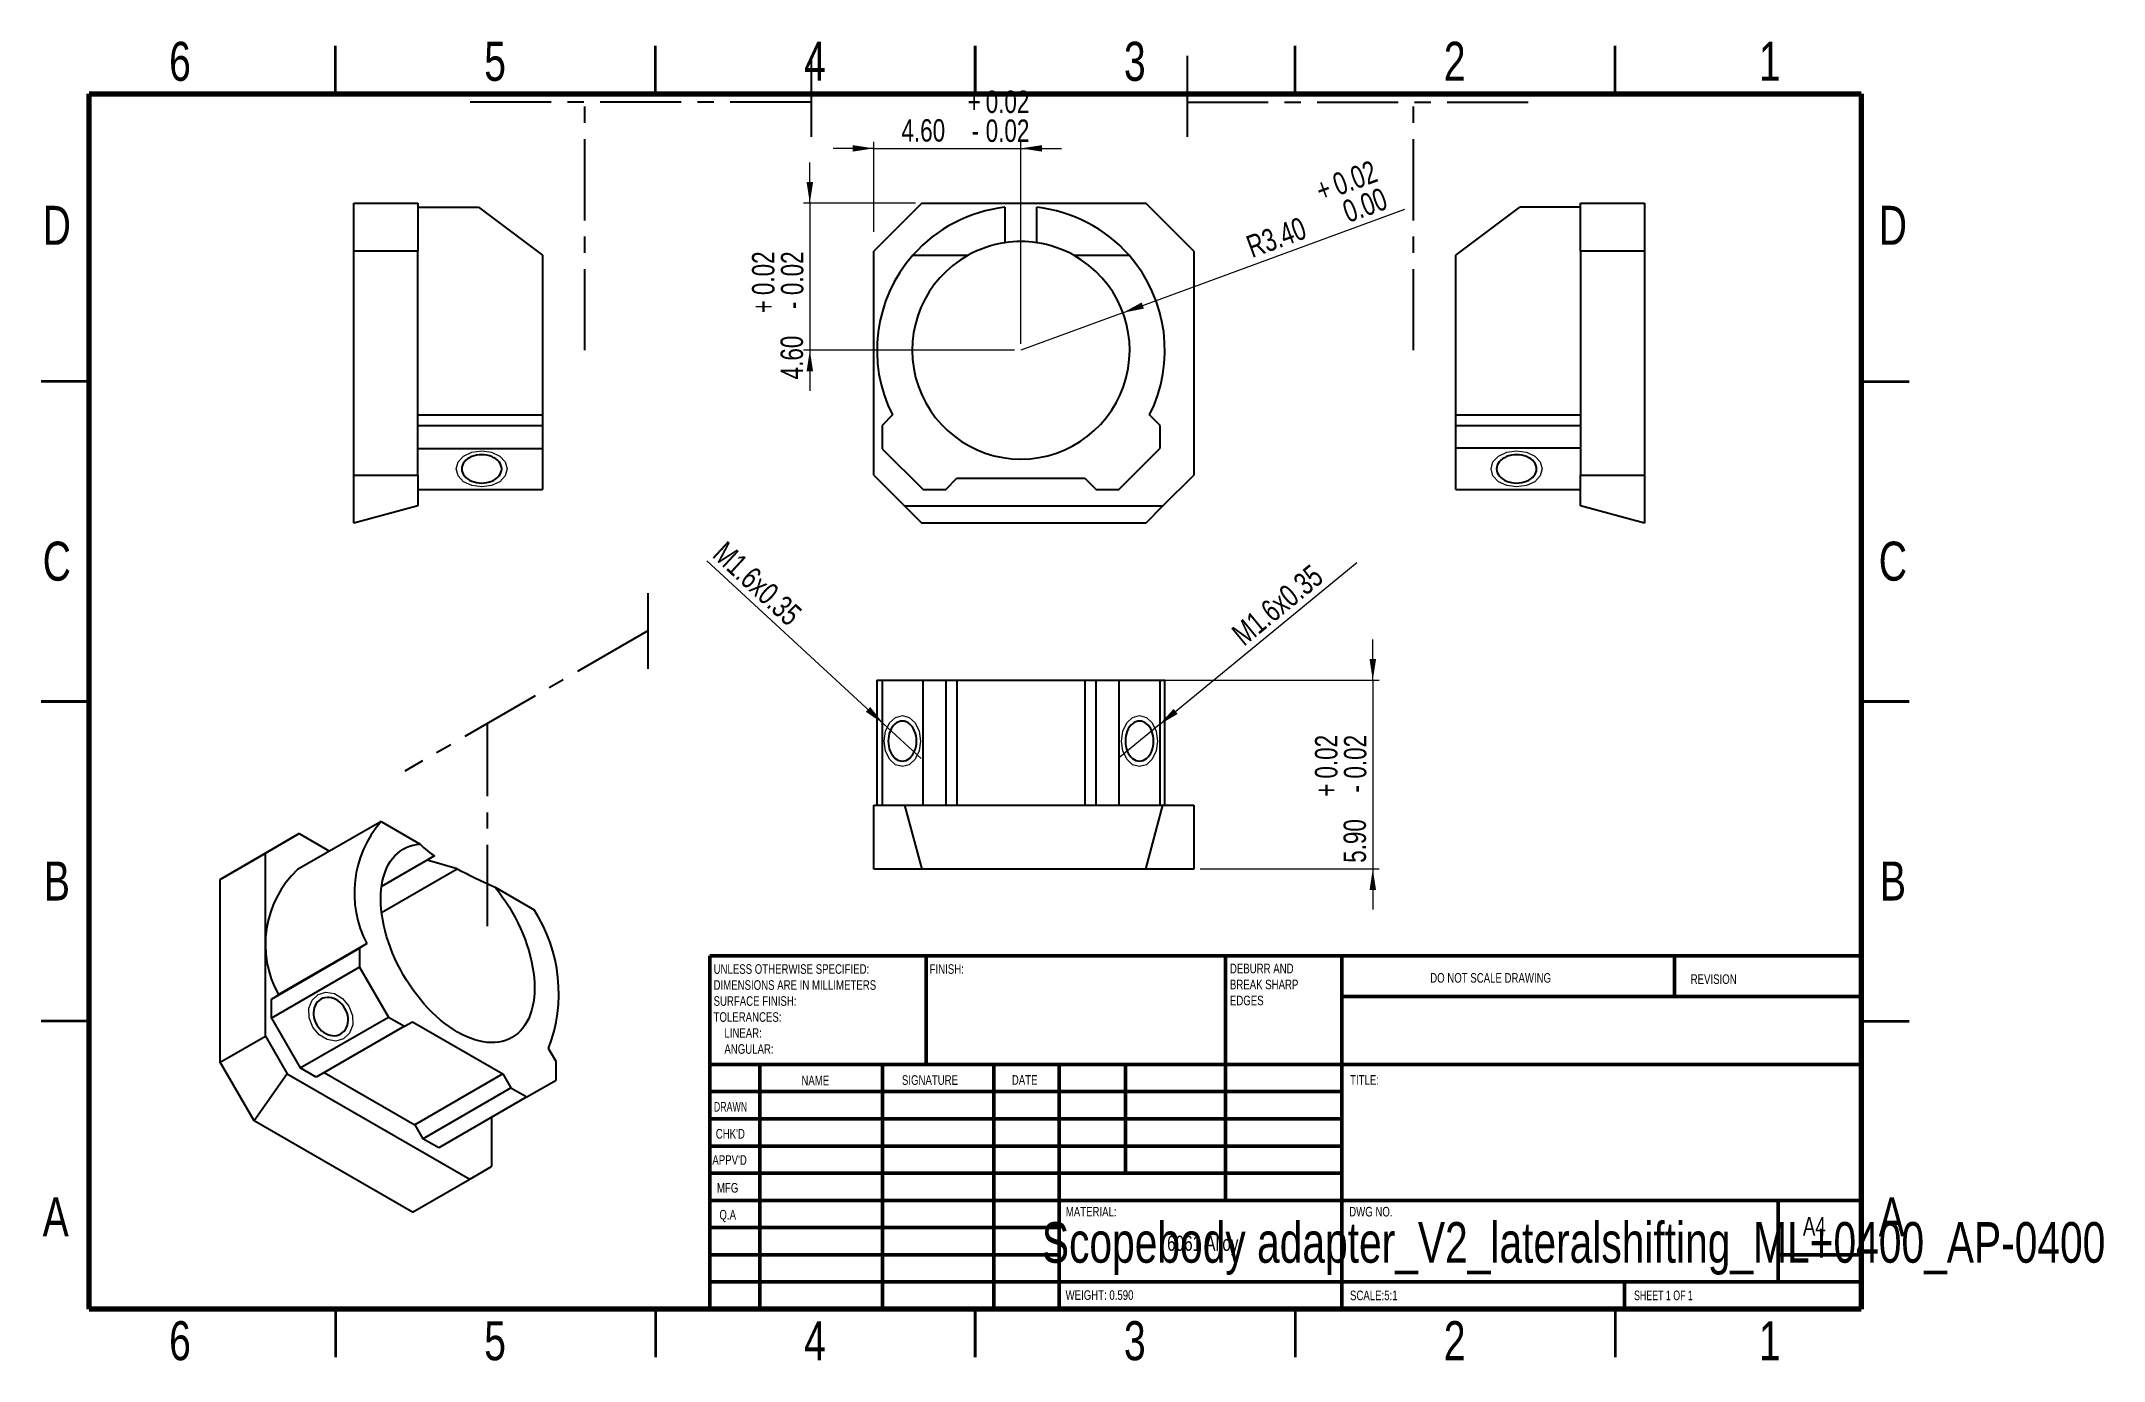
# Model space of a CAD drawing. Header units: millimetres. Extents: x 2 to 325, y 2 to 208.
import ezdxf

# ---------------------------------------------------------------- set-up
doc = ezdxf.new("R2010")
doc.units = ezdxf.units.MM
doc.linetypes.add('CENTERX2', pattern=[20.32, 12.7, -2.54, 2.54, -2.54])
doc.styles.add('SLDTEXTSTYLE0', font='TXT', dxfattribs={"width": 0.75})
doc.styles.add('SLDTEXTSTYLE1', font='TXT', dxfattribs={"width": 0.686449})
doc.styles.add('SLDTEXTSTYLE2', font='TXT', dxfattribs={"width": 0.6875})
doc.dimstyles.new('SLDDIMSTYLE0', dxfattribs={"dimtxt": 3.5, "dimasz": 3.302, "dimexe": 0, "dimexo": 0.0625, "dimgap": 0.875, "dimtad": 1, "dimlfac": 0.2, "dimrnd": 1e-09, "dimzin": 4, "dimdsep": 46, "dimtxsty": 'SLDTEXTSTYLE0', "dimsah": 1, "dimcen": 0, "dimadec": 0, "dimazin": 1, "dimtol": 1, "dimtp": 0.02, "dimtfac": 1, "dimtofl": 0, "dimtmove": 0, "dimatfit": 3, "dimfxl": 0, "dimfrac": 2, "dimtolj": 1, "dimtzin": 0, "dimarcsym": 0})
doc.dimstyles.new('SLDDIMSTYLE1', dxfattribs={"dimtxt": 3.5, "dimasz": 3.302, "dimexe": 0, "dimexo": 0.0625, "dimgap": 0.875, "dimtad": 1, "dimlfac": 0.2, "dimrnd": 1e-09, "dimzin": 4, "dimdsep": 46, "dimtxsty": 'SLDTEXTSTYLE0', "dimsah": 1, "dimcen": 0.09, "dimadec": 0, "dimazin": 1, "dimtol": 1, "dimtp": 0.02, "dimtm": 0.02, "dimtfac": 1, "dimtmove": 0, "dimatfit": 0, "dimfxl": 0, "dimfrac": 2, "dimtolj": 1, "dimarcsym": 0})
doc.dimstyles.new('SLDDIMSTYLE2', dxfattribs={"dimtxt": 3.5, "dimasz": 3.302, "dimexe": 0, "dimexo": 0.0625, "dimgap": 0.875, "dimtad": 1, "dimlfac": 0.2, "dimrnd": 1e-09, "dimzin": 12, "dimdsep": 46, "dimtxsty": 'SLDTEXTSTYLE0', "dimblk1": 'NONE', "dimsah": 1, "dimcen": 0, "dimadec": 0, "dimazin": 3, "dimtfac": 1, "dimtmove": 0, "dimatfit": 3, "dimldrblk": 'NONE', "dimfxl": 0, "dimfrac": 2, "dimtolj": 1, "dimtzin": 12, "dimarcsym": 0})

# ---------------------------------------------------------------- blocks, each defined once
blk = doc.blocks.new('SW_NOTE_0')
at = {"color": 0, "linetype": 'Continuous', "lineweight": 0, "char_height": 1.5, "attachment_point": 1, "style": 'SLDTEXTSTYLE0'}
for s, insert in [('UNLESS OTHERWISE SPECIFIED:', (0, 1.93)), ('SURFACE FINISH:', (0, -3.07)), ('DIMENSIONS ARE IN MILLIMETERS', (0, -0.57)), ('TOLERANCES:', (0, -5.57)), ('LINEAR:', (1.69, -8.07)), ('ANGULAR:', (1.69, -10.57))]:
    blk.add_mtext(s, dxfattribs=dict(at, insert=insert))
blk = doc.blocks.new('SW_NOTE_0_1')
at = {"color": 0, "linetype": 'Continuous', "lineweight": 0, "char_height": 1.5, "attachment_point": 1, "style": 'SLDTEXTSTYLE0'}
for s, insert in [('DEBURR AND', (0, 1.93)), ('BREAK SHARP', (0, -0.57)), ('EDGES', (0, -3.07))]:
    blk.add_mtext(s, dxfattribs=dict(at, insert=insert))
blk = doc.blocks.new('_D')
at = {"color": 7, "linetype": 'Continuous', "lineweight": 0}
for q in [(215.64, 181.97), (155.64, 159.89)]:
    blk.add_line((171.59, 165.76), q, dxfattribs=at)
at = {"color": 7, "linetype": 'Continuous', "lineweight": 18}
blk.add_solid([(171.59, 165.76), (174.87, 166.42), (174.52, 167.38)], dxfattribs=at)
at = {"color": 7, "linetype": 'Continuous', "lineweight": 18, "char_height": 3.5, "attachment_point": 1, "rotation": 20.2043, "style": 'SLDTEXTSTYLE0'}
for s, insert in [('0.02', (204.03, 187.31)), ('+', (201.37, 186.33)), ('0.00', (205.59, 183.06)), ('R3.40', (190.55, 177.58))]:
    blk.add_mtext(s, dxfattribs=dict(at, insert=insert))
blk = doc.blocks.new('_D_1')
at = {"color": 7, "linetype": 'Continuous', "lineweight": 0}
for p, q in [((132.64, 191.46), (126.29, 191.46)), ((132.64, 178.39), (132.64, 192.46)), ((132.64, 191.46), (155.64, 191.46)), ((155.64, 160.89), (155.64, 192.46)), ((155.64, 191.46), (161.99, 191.46))]:
    blk.add_line(p, q, dxfattribs=at)
at = {"color": 7, "linetype": 'Continuous', "lineweight": 18}
for points in [[(132.64, 191.46), (129.34, 191.96), (129.34, 190.95)], [(155.64, 191.46), (158.94, 190.95), (158.94, 191.96)]]:
    blk.add_solid(points, dxfattribs=at)
at = {"color": 7, "linetype": 'Continuous', "lineweight": 18, "char_height": 3.5, "attachment_point": 1, "style": 'SLDTEXTSTYLE0'}
for s, insert in [('+', (147.3, 200.49)), ('0.02', (150.13, 200.49)), ('4.60', (136.96, 196.02)), ('-', (147.94, 195.97)), ('0.02', (150.13, 195.97))]:
    blk.add_mtext(s, dxfattribs=dict(at, insert=insert))
blk = doc.blocks.new('_D_2')
at = {"color": 7, "linetype": 'Continuous', "lineweight": 0}
for p, q in [((122.64, 182.89), (122.64, 189.24)), ((139.14, 182.89), (121.64, 182.89)), ((122.64, 182.89), (122.64, 159.89)), ((154.64, 159.89), (121.64, 159.89)), ((122.64, 159.89), (122.64, 153.54))]:
    blk.add_line(p, q, dxfattribs=at)
at = {"color": 7, "linetype": 'Continuous', "lineweight": 18}
for points in [[(122.64, 182.89), (123.15, 186.19), (122.13, 186.19)], [(122.64, 159.89), (122.13, 156.59), (123.15, 156.59)]]:
    blk.add_solid(points, dxfattribs=at)
at = {"color": 7, "linetype": 'Continuous', "lineweight": 18, "char_height": 3.5, "attachment_point": 1, "rotation": 90, "style": 'SLDTEXTSTYLE0'}
for s, insert in [('0.02', (113.6, 168.52)), ('0.02', (118.13, 168.52)), ('+', (113.6, 165.69)), ('-', (118.13, 166.33)), ('4.60', (118.07, 155.35))]:
    blk.add_mtext(s, dxfattribs=dict(at, insert=insert))
blk = doc.blocks.new('_D_3')
at = {"color": 7, "linetype": 'Continuous', "lineweight": 0}
for q in [(208.17, 126.74), (171.08, 96.27)]:
    blk.add_line((177.26, 101.35), q, dxfattribs=at)
at = {"color": 7, "linetype": 'Continuous', "lineweight": 18}
blk.add_solid([(177.26, 101.35), (180.14, 103.05), (179.49, 103.83)], dxfattribs=at)
at = {"color": 7, "linetype": 'Continuous', "lineweight": 18, "insert": (188.28, 116.22), "char_height": 3.5, "attachment_point": 1, "rotation": 39.4178, "style": 'SLDTEXTSTYLE0'}
blk.add_mtext('M1.6x0.35', dxfattribs=at)
blk = doc.blocks.new('_None')
blk = doc.blocks.new('_D_4')
at = {"color": 7, "linetype": 'Continuous', "lineweight": 0}
for q in [(106.56, 126.96), (140.05, 96.09)]:
    blk.add_line((134.16, 101.52), q, dxfattribs=at)
at = {"color": 7, "linetype": 'Continuous', "lineweight": 18}
blk.add_solid([(134.16, 101.52), (132.08, 104.13), (131.39, 103.38)], dxfattribs=at)
at = {"color": 7, "linetype": 'Continuous', "lineweight": 18, "insert": (109.61, 130.27), "char_height": 3.5, "attachment_point": 1, "rotation": 317.3249, "style": 'SLDTEXTSTYLE0'}
blk.add_mtext('M1.6x0.35', dxfattribs=at)
blk = doc.blocks.new('_D_5')
at = {"color": 7, "linetype": 'Continuous', "lineweight": 0}
for p, q in [((210.64, 108.31), (210.64, 114.66)), ((173.64, 108.31), (211.64, 108.31)), ((210.64, 108.31), (210.64, 78.81)), ((183.64, 78.81), (211.64, 78.81)), ((210.64, 78.81), (210.64, 72.46))]:
    blk.add_line(p, q, dxfattribs=at)
at = {"color": 7, "linetype": 'Continuous', "lineweight": 18}
for points in [[(210.64, 108.31), (211.15, 111.61), (210.13, 111.61)], [(210.64, 78.81), (210.13, 75.5), (211.15, 75.5)]]:
    blk.add_solid(points, dxfattribs=at)
at = {"color": 7, "linetype": 'Continuous', "lineweight": 18, "char_height": 3.5, "attachment_point": 1, "rotation": 90, "style": 'SLDTEXTSTYLE0'}
for s, insert in [('0.02', (201.6, 92.94)), ('0.02', (206.13, 92.94)), ('+', (201.6, 90.11)), ('-', (206.13, 90.75)), ('5.90', (206.07, 79.77))]:
    blk.add_mtext(s, dxfattribs=dict(at, insert=insert))

msp = doc.modelspace()

# ---------------------------------------------------------------- linework, layer by layer
at = {"color": 7, "linetype": 'Continuous', "lineweight": 35}
for p, q in [((48.5, 200), (48.5, 207.5)), ((98.5, 200), (98.5, 207.5)), ((148.5, 207.5), (148.5, 200)), ((148.5, 200), (148.5, 207.5)), ((198.5, 200), (198.5, 207.5)), ((248.5, 200), (248.5, 207.5)), ((10, 155), (2.5, 155)), ((287, 155), (294.5, 155)), ((2.5, 105), (10, 105)), ((10, 105), (2.5, 105)), ((294.5, 105), (287, 105)), ((287, 105), (294.5, 105)), ((10, 55), (2.5, 55)), ((287, 55), (294.5, 55)), ((48.5, 10), (48.5, 2.5)), ((98.5, 10), (98.5, 2.5)), ((148.5, 2.5), (148.5, 10)), ((148.5, 10), (148.5, 2.5)), ((198.5, 10), (198.5, 2.5)), ((248.5, 10), (248.5, 2.5))]:
    msp.add_line(p, q, dxfattribs=at)
at = {"color": 7, "linetype": 'CENTERX2'}
for p, q in [((122.863, 205.937), (122.863, 191.437)), ((181.607, 205.937), (181.607, 191.437)), ((122.863, 198.687), (69.199, 198.687)), ((87.457, 159.887), (87.457, 198.687)), ((181.607, 198.687), (235.27, 198.687)), ((217.012, 159.887), (217.012, 198.687)), ((97.3, 121.937), (97.3, 110.097)), ((97.3, 116.017), (59.354, 94.111)), ((72.264, 69.882), (72.264, 101.564))]:
    msp.add_line(p, q, dxfattribs=at)
at = {"color": 7, "linetype": 'Continuous', "lineweight": 70}
for p, q in [((10, 10), (10, 200)), ((10, 200), (287, 200)), ((287, 200), (287, 10)), ((287, 10), (10, 10))]:
    msp.add_line(p, q, dxfattribs=at)
at = {"color": 7, "linetype": 'Continuous', "lineweight": 25}
for p, q in [((51.347, 182.887), (61.347, 182.887)), ((51.347, 175.387), (51.347, 182.887)), ((61.347, 182.887), (61.347, 175.387)), ((61.347, 182.248), (70.847, 182.248)), ((70.847, 182.248), (80.847, 174.748)), ((140.139, 182.887), (132.639, 175.387)), ((140.139, 182.887), (175.139, 182.887)), ((153.139, 182.248), (153.139, 176.703)), ((158.139, 176.703), (158.139, 182.248)), ((182.639, 175.387), (175.139, 182.887)), ((223.622, 174.748), (233.622, 182.248)), ((243.122, 182.248), (233.622, 182.248)), ((243.122, 175.387), (243.122, 182.887)), ((243.122, 182.887), (253.122, 182.887)), ((253.122, 182.887), (253.122, 175.387)), ((61.347, 175.387), (51.347, 175.387)), ((51.347, 140.387), (51.347, 175.387)), ((61.347, 140.387), (61.347, 175.387)), ((80.847, 174.748), (80.847, 149.78)), ((132.639, 140.387), (132.639, 175.387)), ((138.745, 174.748), (147.383, 174.748)), ((163.895, 174.748), (172.533, 174.748)), ((182.639, 175.387), (182.639, 140.387)), ((223.622, 149.784), (223.622, 174.748)), ((253.122, 175.387), (243.122, 175.387)), ((243.122, 175.387), (243.122, 140.387)), ((253.122, 175.387), (253.122, 140.387)), ((61.347, 149.78), (80.847, 149.78)), ((80.847, 149.78), (80.847, 148.123)), ((135.537, 149.78), (133.967, 148.123)), ((177.407, 148.12), (175.743, 149.784)), ((223.622, 149.784), (243.122, 149.784)), ((223.622, 148.12), (223.622, 149.784)), ((61.347, 148.123), (80.847, 148.123)), ((80.847, 148.123), (80.847, 144.491)), ((133.967, 148.123), (133.967, 144.491)), ((177.407, 144.584), (177.407, 148.12)), ((223.622, 148.12), (243.122, 148.12)), ((223.622, 144.584), (223.622, 148.12)), ((80.847, 144.491), (61.347, 144.491)), ((80.847, 144.491), (80.847, 138.121)), ((133.967, 144.491), (140.337, 138.121)), ((170.942, 138.12), (177.407, 144.584)), ((243.122, 144.584), (223.622, 144.584)), ((223.622, 138.12), (223.622, 144.584)), ((51.347, 132.887), (51.347, 140.387)), ((51.347, 140.387), (61.347, 140.387)), ((61.347, 140.387), (61.347, 135.567)), ((132.639, 140.387), (137.46, 135.567)), ((143.873, 138.121), (145.639, 139.887)), ((145.639, 139.887), (165.639, 139.887)), ((165.639, 139.887), (167.407, 138.12)), ((177.819, 135.567), (182.639, 140.387)), ((243.122, 140.387), (253.122, 140.387)), ((243.122, 135.567), (243.122, 140.387)), ((253.122, 140.387), (253.122, 132.887)), ((61.347, 135.567), (51.347, 132.887)), ((61.347, 138.121), (80.847, 138.121)), ((61.347, 138.12), (80.847, 138.12)), ((80.847, 138.121), (80.847, 138.12)), ((137.46, 135.567), (177.819, 135.567)), ((137.46, 135.567), (140.139, 132.887)), ((140.337, 138.121), (143.873, 138.121)), ((167.407, 138.12), (170.942, 138.12)), ((175.139, 132.887), (177.819, 135.567)), ((223.622, 138.12), (243.122, 138.12)), ((253.122, 132.887), (243.122, 135.567)), ((175.139, 132.887), (140.139, 132.887)), ((133.139, 108.305), (133.139, 88.805)), ((133.139, 108.305), (133.967, 108.305)), ((133.967, 108.305), (133.967, 88.805)), ((133.967, 108.305), (140.337, 108.305)), ((140.337, 88.805), (140.337, 108.305)), ((140.337, 108.305), (143.873, 108.305)), ((143.873, 108.305), (143.873, 88.805)), ((143.873, 108.305), (145.639, 108.305)), ((145.639, 108.305), (145.639, 88.805)), ((145.639, 108.305), (165.639, 108.305)), ((165.639, 108.305), (165.639, 88.805)), ((165.639, 108.305), (167.407, 108.305)), ((167.407, 88.805), (167.407, 108.305)), ((167.407, 108.305), (170.942, 108.305)), ((170.942, 108.305), (170.942, 88.805)), ((170.942, 108.305), (177.407, 108.305)), ((177.407, 88.805), (177.407, 108.305)), ((177.407, 108.305), (178.139, 108.305)), ((178.139, 88.805), (178.139, 108.305)), ((132.639, 78.805), (132.639, 88.805)), ((132.639, 88.805), (137.46, 88.805)), ((137.46, 88.805), (177.819, 88.805)), ((137.46, 88.805), (140.139, 78.805)), ((175.139, 78.805), (177.819, 88.805)), ((177.819, 88.805), (182.639, 88.805)), ((182.639, 88.805), (182.639, 78.805)), ((35.77, 80.249), (42.841, 84.332)), ((42.841, 84.332), (37.538, 81.269)), ((55.35, 86.098), (42.552, 78.71)), ((42.841, 84.332), (47.566, 81.604)), ((55.644, 86.214), (61.752, 82.688)), ((37.538, 81.269), (30.467, 77.187)), ((37.538, 52.69), (37.538, 81.269)), ((63.98, 80.871), (55.7, 76.091)), ((30.467, 77.187), (35.77, 80.249)), ((55.7, 72.009), (67.515, 78.83)), ((67.515, 78.83), (62.802, 80.191)), ((140.139, 78.805), (132.639, 78.805)), ((175.139, 78.805), (140.139, 78.805)), ((182.639, 78.805), (175.139, 78.805)), ((30.467, 48.608), (30.467, 77.187)), ((73.428, 75.948), (79.536, 72.422)), ((38.477, 58.465), (52.265, 66.425)), ((39.587, 59.176), (53.376, 67.136)), ((53.376, 67.136), (52.265, 66.425)), ((52.265, 66.425), (52.265, 63.459)), ((52.265, 63.459), (38.477, 55.499)), ((52.265, 63.459), (56.77, 55.657)), ((39.587, 59.176), (38.477, 58.465)), ((38.477, 55.499), (38.477, 58.465)), ((38.477, 55.499), (42.981, 47.697)), ((42.981, 47.697), (56.77, 55.657)), ((56.77, 55.657), (59.27, 54.214)), ((59.27, 54.214), (60.519, 54.935)), ((60.519, 54.935), (74.661, 46.771)), ((30.467, 48.608), (37.538, 52.69)), ((37.538, 52.69), (40.947, 46.786)), ((59.27, 54.214), (45.481, 46.254)), ((35.77, 39.422), (30.467, 48.608)), ((82.982, 48.689), (81.806, 50.727)), ((82.982, 45.802), (82.982, 48.689)), ((40.947, 46.786), (35.77, 39.422)), ((40.947, 46.786), (69.485, 30.311)), ((45.481, 46.254), (42.981, 47.697)), ((46.731, 46.975), (60.872, 38.811)), ((74.661, 46.771), (60.872, 38.811)), ((74.661, 46.771), (75.911, 44.606)), ((78.411, 43.163), (82.982, 45.802)), ((62.122, 36.646), (75.911, 44.606)), ((78.411, 43.163), (64.622, 35.203)), ((75.911, 44.606), (78.411, 43.163)), ((60.519, 25.135), (35.77, 39.422)), ((60.872, 38.811), (62.122, 36.646)), ((72.893, 39.977), (72.893, 32.28)), ((64.622, 35.203), (62.122, 36.646)), ((69.485, 30.311), (72.893, 32.28)), ((60.519, 25.135), (69.485, 30.311))]:
    msp.add_line(p, q, dxfattribs=at)
at = {"color": 7, "linetype": 'Continuous', "lineweight": 50}
for p, q in [((107, 65.25), (287, 65.25)), ((107, 65.25), (107, 10)), ((140.8, 48.25), (140.8, 65.25)), ((187.6, 65.25), (187.6, 27)), ((205.8, 65.25), (205.8, 10)), ((257.8, 58.875), (257.8, 65.25)), ((287, 58.875), (205.8, 58.875)), ((287, 48.25), (107, 48.25)), ((114.8, 48.25), (114.8, 10)), ((133.991, 48.25), (133.991, 10)), ((151.399, 48.25), (151.399, 10)), ((161.6, 10), (161.6, 48.25)), ((172, 31.25), (172, 48.25)), ((205.8, 44), (107, 44)), ((205.8, 39.75), (107, 39.75)), ((205.8, 35.5), (107, 35.5)), ((205.8, 31.25), (107, 31.25)), ((161.6, 27), (107, 27)), ((161.6, 27), (287, 27)), ((274, 14.25), (274, 27)), ((161.6, 22.75), (107, 22.75)), ((161.6, 18.5), (107, 18.5)), ((287, 18.5), (274, 18.5)), ((107, 14.25), (287, 14.25)), ((250, 10), (250, 14.25))]:
    msp.add_line(p, q, dxfattribs=at)
at = {"color": 7, "linetype": 'Continuous', "lineweight": 18, "flags": 128}
for points in [[(67.347, 141.353), (67.651, 142.436), (68.518, 143.353), (69.816, 143.966), (71.347, 144.182), (72.878, 143.966), (74.175, 143.353), (75.042, 142.436), (75.347, 141.353), (75.042, 140.271), (74.175, 139.353), (72.878, 138.74), (71.347, 138.525), (69.816, 138.74), (68.518, 139.353), (67.651, 140.271), (67.347, 141.353)], [(237.122, 141.352), (236.818, 140.269), (235.951, 139.352), (234.653, 138.739), (233.122, 138.523), (231.592, 138.739), (230.294, 139.352), (229.427, 140.269), (229.122, 141.352), (229.427, 142.434), (230.294, 143.352), (231.592, 143.965), (233.122, 144.18), (234.653, 143.965), (235.951, 143.352), (236.818, 142.434), (237.122, 141.352)], [(137.105, 94.805), (136.023, 95.11), (135.105, 95.977), (134.492, 97.274), (134.276, 98.805), (134.492, 100.336), (135.105, 101.634), (136.023, 102.501), (137.105, 102.805), (138.187, 102.501), (139.105, 101.634), (139.718, 100.336), (139.933, 98.805), (139.718, 97.274), (139.105, 95.977), (138.187, 95.11), (137.105, 94.805)], [(174.175, 94.805), (173.092, 95.11), (172.175, 95.977), (171.562, 97.274), (171.346, 98.805), (171.562, 100.336), (172.175, 101.634), (173.092, 102.501), (174.175, 102.805), (175.257, 102.501), (176.175, 101.634), (176.788, 100.336), (177.003, 98.805), (176.788, 97.274), (176.175, 95.977), (175.257, 95.11), (174.175, 94.805)], [(44.938, 54.105), (44.388, 55.555), (44.353, 57.033), (44.837, 58.313), (45.767, 59.202), (47.001, 59.563), (48.353, 59.342), (49.615, 58.572), (50.595, 57.371), (51.145, 55.921), (51.181, 54.443), (50.697, 53.162), (49.767, 52.274), (48.532, 51.912), (47.181, 52.134), (45.919, 52.904), (44.938, 54.105)]]:
    msp.add_lwpolyline(points, dxfattribs=at)
at = {"color": 7, "linetype": 'Continuous', "lineweight": 25, "flags": 128}
for points in [[(71.347, 139.143), (71.755, 139.162), (72.156, 139.219), (72.543, 139.312), (72.909, 139.439), (73.249, 139.6), (73.557, 139.791), (73.826, 140.008), (74.053, 140.248), (74.234, 140.508), (74.365, 140.781), (74.445, 141.065), (74.472, 141.353), (74.445, 141.642), (74.365, 141.925), (74.234, 142.199), (74.053, 142.458), (73.826, 142.698), (73.557, 142.916), (73.249, 143.106), (72.909, 143.267), (72.543, 143.395), (72.156, 143.488), (71.755, 143.544), (71.347, 143.563), (70.939, 143.544), (70.538, 143.488), (70.151, 143.395), (69.784, 143.267), (69.444, 143.106), (69.137, 142.916), (68.868, 142.698), (68.641, 142.458), (68.46, 142.199), (68.328, 141.925), (68.249, 141.642), (68.222, 141.353), (68.249, 141.065), (68.328, 140.781), (68.46, 140.508), (68.641, 140.248), (68.868, 140.008), (69.137, 139.791), (69.444, 139.6), (69.784, 139.439), (70.151, 139.312), (70.538, 139.219), (70.939, 139.162), (71.347, 139.143)], [(233.122, 143.562), (232.715, 143.543), (232.314, 143.486), (231.927, 143.393), (231.56, 143.266), (231.22, 143.105), (230.913, 142.914), (230.643, 142.697), (230.416, 142.457), (230.235, 142.197), (230.104, 141.924), (230.024, 141.64), (229.997, 141.352), (230.024, 141.063), (230.104, 140.78), (230.235, 140.506), (230.416, 140.247), (230.643, 140.007), (230.913, 139.789), (231.22, 139.599), (231.56, 139.438), (231.927, 139.31), (232.314, 139.217), (232.715, 139.161), (233.122, 139.142), (233.53, 139.161), (233.931, 139.217), (234.318, 139.31), (234.685, 139.438), (235.025, 139.599), (235.332, 139.789), (235.602, 140.007), (235.829, 140.247), (236.01, 140.506), (236.141, 140.78), (236.221, 141.063), (236.247, 141.352), (236.221, 141.64), (236.141, 141.924), (236.01, 142.197), (235.829, 142.457), (235.602, 142.697), (235.332, 142.914), (235.025, 143.105), (234.685, 143.266), (234.318, 143.393), (233.931, 143.486), (233.53, 143.543), (233.122, 143.562)], [(139.315, 98.805), (139.296, 99.213), (139.239, 99.614), (139.146, 100.001), (139.019, 100.368), (138.858, 100.707), (138.667, 101.015), (138.45, 101.284), (138.21, 101.511), (137.951, 101.692), (137.677, 101.824), (137.393, 101.903), (137.105, 101.93), (136.816, 101.903), (136.533, 101.824), (136.259, 101.692), (136, 101.511), (135.76, 101.284), (135.542, 101.015), (135.352, 100.707), (135.191, 100.368), (135.063, 100.001), (134.97, 99.614), (134.914, 99.213), (134.895, 98.805), (134.914, 98.397), (134.97, 97.996), (135.063, 97.609), (135.191, 97.243), (135.352, 96.903), (135.542, 96.595), (135.76, 96.326), (136, 96.099), (136.259, 95.918), (136.533, 95.787), (136.816, 95.707), (137.105, 95.68), (137.393, 95.707), (137.677, 95.787), (137.951, 95.918), (138.21, 96.099), (138.45, 96.326), (138.667, 96.595), (138.858, 96.903), (139.019, 97.243), (139.146, 97.609), (139.239, 97.996), (139.296, 98.397), (139.315, 98.805)], [(176.384, 98.805), (176.366, 99.213), (176.309, 99.614), (176.216, 100.001), (176.088, 100.368), (175.928, 100.707), (175.737, 101.015), (175.52, 101.284), (175.28, 101.511), (175.02, 101.692), (174.747, 101.824), (174.463, 101.903), (174.175, 101.93), (173.886, 101.903), (173.603, 101.824), (173.329, 101.692), (173.07, 101.511), (172.83, 101.284), (172.612, 101.015), (172.422, 100.707), (172.261, 100.368), (172.133, 100.001), (172.04, 99.614), (171.984, 99.213), (171.965, 98.805), (171.984, 98.397), (172.04, 97.996), (172.133, 97.609), (172.261, 97.243), (172.422, 96.903), (172.612, 96.595), (172.83, 96.326), (173.07, 96.099), (173.329, 95.918), (173.603, 95.787), (173.886, 95.707), (174.175, 95.68), (174.463, 95.707), (174.747, 95.787), (175.02, 95.918), (175.28, 96.099), (175.52, 96.326), (175.737, 96.595), (175.928, 96.903), (176.088, 97.243), (176.216, 97.609), (176.309, 97.996), (176.366, 98.397), (176.384, 98.805)], [(73.428, 75.948), (74.007, 75.217), (74.567, 74.46), (75.104, 73.681), (75.618, 72.881), (76.107, 72.064), (76.569, 71.231), (77.002, 70.385), (77.406, 69.529), (77.78, 68.666), (78.121, 67.798), (78.429, 66.928), (78.703, 66.059), (78.943, 65.194), (79.146, 64.335), (79.313, 63.485), (79.444, 62.646), (79.537, 61.822), (79.593, 61.014), (79.611, 60.226), (79.591, 59.46), (79.534, 58.718), (79.439, 58.003), (79.306, 57.316), (79.137, 56.661), (78.932, 56.038), (78.691, 55.451), (78.415, 54.9), (78.106, 54.388), (77.763, 53.916), (77.388, 53.486), (76.983, 53.099), (76.548, 52.756), (76.084, 52.458), (75.595, 52.207), (75.08, 52.003), (74.541, 51.846), (73.981, 51.738), (73.4, 51.678), (72.802, 51.667), (72.187, 51.704), (71.557, 51.79), (70.915, 51.925), (70.263, 52.107), (69.602, 52.337), (68.935, 52.614), (68.263, 52.936), (67.59, 53.303), (66.917, 53.713), (66.245, 54.166), (65.578, 54.66), (64.917, 55.193), (64.265, 55.764), (63.623, 56.371), (62.993, 57.011), (62.378, 57.684), (61.78, 58.386), (61.199, 59.116), (60.639, 59.872), (60.1, 60.65), (59.585, 61.449), (59.096, 62.266), (58.632, 63.098), (58.197, 63.943), (57.792, 64.799), (57.417, 65.661), (57.074, 66.529), (56.765, 67.399), (56.489, 68.268), (56.248, 69.133), (56.043, 69.993), (55.874, 70.844), (55.741, 71.683), (55.646, 72.508), (55.589, 73.316), (55.569, 74.105), (55.587, 74.873), (55.643, 75.616), (55.736, 76.332), (55.867, 77.02), (56.034, 77.677), (56.237, 78.301), (56.477, 78.891), (56.751, 79.443), (57.059, 79.957), (57.4, 80.431), (57.774, 80.863), (58.178, 81.252), (58.611, 81.597), (59.073, 81.897), (59.562, 82.15), (60.076, 82.357), (60.613, 82.516), (61.173, 82.626), (61.752, 82.688)], [(49.329, 53.031), (49.604, 53.221), (49.848, 53.454), (50.056, 53.726), (50.225, 54.032), (50.352, 54.367), (50.434, 54.726), (50.471, 55.102), (50.462, 55.489), (50.406, 55.881), (50.306, 56.269), (50.162, 56.649), (49.976, 57.013), (49.754, 57.356), (49.497, 57.67), (49.21, 57.952), (48.899, 58.196), (48.569, 58.397), (48.224, 58.553), (47.872, 58.661), (47.518, 58.719), (47.169, 58.726), (46.829, 58.682), (46.506, 58.587), (46.204, 58.444), (45.929, 58.254), (45.686, 58.022), (45.478, 57.75), (45.309, 57.444), (45.182, 57.108), (45.099, 56.749), (45.063, 56.373), (45.072, 55.986), (45.127, 55.595), (45.228, 55.206), (45.372, 54.826), (45.557, 54.462), (45.78, 54.12), (46.037, 53.805), (46.323, 53.524), (46.634, 53.28), (46.965, 53.078), (47.309, 52.922), (47.661, 52.814), (48.015, 52.756), (48.365, 52.749), (48.704, 52.793), (49.027, 52.888), (49.329, 53.031)]]:
    msp.add_lwpolyline(points, dxfattribs=at)
at = {"color": 7, "linetype": 'Continuous', "lineweight": 25}
for centre, radius, start, end in [((155.639, 159.887), 22.5, 96.37937, 138.66392), ((155.639, 159.887), 22.5, 41.33608, 83.62063), ((155.639, 159.887), 22.5, 138.66392, 206.69384), ((155.639, 159.887), 17, 119.05456, 60.94544), ((155.639, 159.887), 17, 98.45652, 119.05456), ((155.639, 159.887), 17, 81.54348, 98.45652), ((155.639, 159.887), 17, 60.94544, 81.54348), ((155.639, 159.887), 22.5, 333.31673, 41.33608), ((68.416, 75.022), 16.982, 138.77096, 207.6683), ((53.633, 67.036), 16.095, 133.50688, 209.23031), ((59.357, 59.345), 24.046, 338.99902, 32.94562)]:
    msp.add_arc(centre, radius, start, end, dxfattribs=at)
for major_axis, start_param, end_param in [((26.486, -10.575), 2.9835094, 3.0475381), ((20.012, -7.99), 3.3257572, 3.6852609), ((20.012, -7.99), 3.9804491, 4.3399528)]:
    msp.add_ellipse((81.601, 75.272), major_axis=major_axis, ratio=0.119714, start_param=start_param, end_param=end_param, dxfattribs=at)

# ---------------------------------------------------------------- block references
at = {"color": 7, "linetype": 'Continuous', "lineweight": 0}
for name, p in [('SW_NOTE_0', (107.594, 61.987)), ('SW_NOTE_0_1', (188.309, 62.069))]:
    msp.add_blockref(name, p, dxfattribs=at)

# ---------------------------------------------------------------- texts
for s, insert, char_height, attachment_point, style in [('6', (24.189, 208.114), 6.096, 2, 'SLDTEXTSTYLE0'), ('5', (73.439, 208.114), 6.096, 2, 'SLDTEXTSTYLE0'), ('4', (123.439, 208.114), 6.096, 2, 'SLDTEXTSTYLE0'), ('3', (173.439, 208.114), 6.096, 2, 'SLDTEXTSTYLE0'), ('2', (223.439, 208.114), 6.096, 2, 'SLDTEXTSTYLE0'), ('1', (272.689, 208.114), 6.096, 2, 'SLDTEXTSTYLE0'), ('D', (4.93, 182.476), 6.096, 2, 'SLDTEXTSTYLE0'), ('D', (291.93, 182.476), 6.096, 2, 'SLDTEXTSTYLE0'), ('C', (4.937, 129.976), 6.096, 2, 'SLDTEXTSTYLE0'), ('C', (291.937, 129.976), 6.096, 2, 'SLDTEXTSTYLE0'), ('B', (4.953, 79.976), 6.096, 2, 'SLDTEXTSTYLE0'), ('B', (291.953, 79.976), 6.096, 2, 'SLDTEXTSTYLE0'), ('FINISH:', (141.371, 63.919), 1.5, 1, 'SLDTEXTSTYLE0'), ('DO NOT SCALE DRAWING', (219.615, 62.533), 1.5, 1, 'SLDTEXTSTYLE0'), ('REVISION', (260.328, 62.335), 1.5, 1, 'SLDTEXTSTYLE0'), ('NAME', (121.322, 46.501), 1.5, 1, 'SLDTEXTSTYLE0'), ('SIGNATURE', (137.034, 46.562), 1.5, 1, 'SLDTEXTSTYLE0'), ('DATE', (154.215, 46.576), 1.5, 1, 'SLDTEXTSTYLE0'), ('TITLE:', (207.09, 46.576), 1.5, 1, 'SLDTEXTSTYLE0'), ('DRAWN', (107.643, 42.385), 1.5, 1, 'SLDTEXTSTYLE1'), ("CHK'D", (107.939, 38.162), 1.5, 1, 'SLDTEXTSTYLE0'), ("APPV'D", (107.402, 34.066), 1.5, 1, 'SLDTEXTSTYLE0'), ('MFG', (108.124, 29.716), 1.5, 1, 'SLDTEXTSTYLE0'), ('A', (4.757, 27.476), 6.096, 2, 'SLDTEXTSTYLE0'), ('MATERIAL:', (162.646, 25.986), 1.5, 1, 'SLDTEXTSTYLE0'), ('DWG NO.', (206.953, 25.986), 1.5, 1, 'SLDTEXTSTYLE0'), ('A', (291.757, 27.476), 6.096, 2, 'SLDTEXTSTYLE0'), ('Q.A', (108.509, 25.505), 1.5, 1, 'SLDTEXTSTYLE0'), ('Scopebody adapter_V2_lateralshifting_ML+0400_AP-0400', (242.029, 23.607), 6.35, 2, 'SLDTEXTSTYLE0'), ('A4', (277.871, 24.406), 2.9104, 1, 'SLDTEXTSTYLE0'), ('6061 Alloy', (184.065, 21.486), 2.3813, 2, 'SLDTEXTSTYLE0'), ('WEIGHT: 0.590', (162.618, 12.949), 1.4986, 1, 'SLDTEXTSTYLE0'), ('SCALE:5:1', (207.074, 12.9), 1.5, 1, 'SLDTEXTSTYLE0'), ('SHEET 1 OF 1', (251.478, 12.9), 1.5, 1, 'SLDTEXTSTYLE2'), ('6', (24.189, 8.114), 6.096, 2, 'SLDTEXTSTYLE0'), ('5', (73.439, 8.114), 6.096, 2, 'SLDTEXTSTYLE0'), ('4', (123.439, 8.114), 6.096, 2, 'SLDTEXTSTYLE0'), ('3', (173.439, 8.114), 6.096, 2, 'SLDTEXTSTYLE0'), ('2', (223.439, 8.114), 6.096, 2, 'SLDTEXTSTYLE0'), ('1', (272.689, 8.114), 6.096, 2, 'SLDTEXTSTYLE0')]:
    msp.add_mtext(s, dxfattribs=dict(at, insert=insert, char_height=char_height, attachment_point=attachment_point, style=style))

# ---------------------------------------------------------------- dimensions: what is measured, and where the dimension line sits
at = {"color": 7, "linetype": 'Continuous', "lineweight": 18}
dim = msp.add_linear_dim(base=(155.639, 191.457), p1=(132.639, 177.387), p2=(155.639, 159.887), dimstyle='SLDDIMSTYLE1', dxfattribs=at)
dim.commit()
dim.dimension.update_dxf_attribs({"geometry": '_D_1', "text_midpoint": (148.07, 191.457), "dimtype": 160})
dim = msp.add_radius_dim(center=(155.639, 159.887), mpoint=(171.593, 165.759), dimstyle='SLDDIMSTYLE0', dxfattribs=at)
dim.commit()
dim.dimension.update_dxf_attribs({"geometry": '_D', "text_midpoint": (204.066, 177.709), "dimtype": 164})
for base, p1, p2, picture, middle in [((122.639, 159.887), (140.139, 182.887), (155.639, 159.887), '_D_2', (122.639, 166.458)), ((210.639, 78.805), (172.639, 108.305), (182.639, 78.805), '_D_5', (210.639, 90.883))]:
    dim = msp.add_linear_dim(base=base, p1=p1, p2=p2, angle=90, dimstyle='SLDDIMSTYLE1', dxfattribs=at)
    dim.commit()
    dim.dimension.update_dxf_attribs({"geometry": picture, "text_midpoint": middle, "dimtype": 160})
for p1, p2, picture, middle in [((140.046, 96.094), (134.164, 101.516), '_D_4', (114.575, 119.577)), ((171.085, 96.265), (177.265, 101.345), '_D_3', (199.74, 119.818))]:
    dim = msp.add_diameter_dim_2p(p1=p1, p2=p2, text='M1.6x0.35', dimstyle='SLDDIMSTYLE2', override={"dimpost": '<>'}, dxfattribs=at)
    dim.commit()
    dim.dimension.update_dxf_attribs({"geometry": picture, "text_midpoint": middle, "dimtype": 163})

doc.saveas('drawing.dxf')
